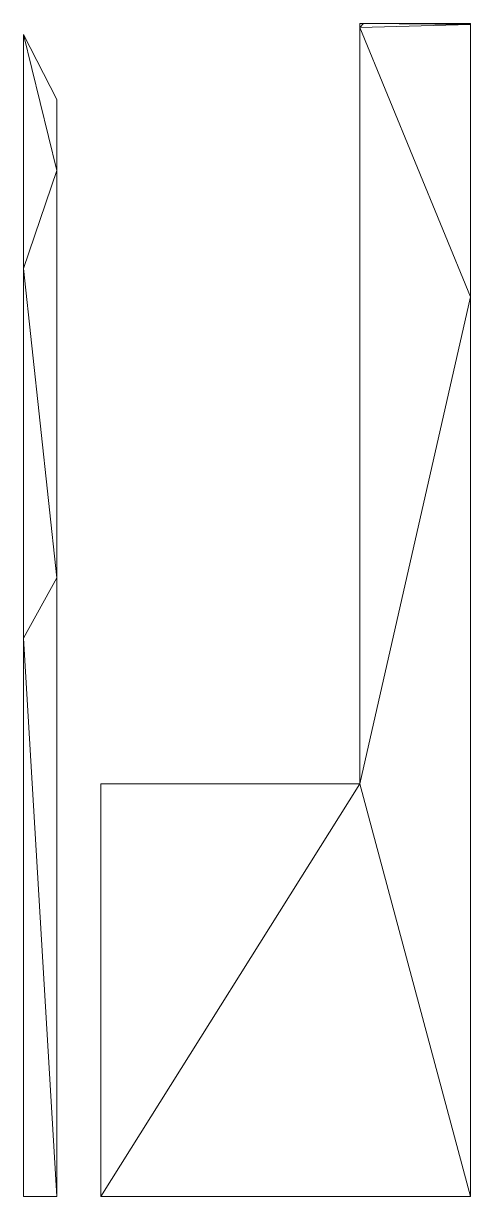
# Model space of a CAD drawing. Header units: inches. Extents: x 919 to 1405, y -1336 to -62.
import ezdxf

# ---------------------------------------------------------------- set-up
doc = ezdxf.new("R2010")
doc.units = ezdxf.units.IN
doc.header["$MEASUREMENT"] = 0
doc.layers.add('C-TOPO', color=7, linetype='Continuous', lineweight=9)

msp = doc.modelspace()

# ---------------------------------------------------------------- meshes
at = {"layer": 'C-TOPO'}
mesh = msp.add_polyface(dxfattribs=at)
corners = [(955.3, -1336.4, -18.2), (955.3, -664.3, -21.2), (955.3, -221.5, -23.3), (955.3, -144.4, -23.6), (919.3, -73.8, -24), (919.3, -328, -22.8), (919.3, -729.6, -20.9), (919.3, -1336.4, -18.2), (1284.6, -887.8, -20.3), (1003.3, -887.8, -20.2), (1003.3, -1336.4, -18.2), (1404.6, -1336.4, -18.2), (1404.6, -359, -22.7), (1404.6, -63, -24), (1404.6, -61.8, -24), (1288.5, -61.8, -24), (1284.6, -61.8, -24), (1284.6, -66.3, -24)]
mesh.append_faces([[corners[k] for k in face] for face in [(6, 7, 0), (6, 0, 1), (4, 5, 2), (2, 3, 4), (1, 2, 5), (5, 6, 1), (17, 8, 12), (9, 10, 8), (11, 12, 8), (10, 11, 8), (16, 17, 15), (15, 13, 14), (13, 15, 17), (17, 12, 13)]])

doc.saveas('drawing.dxf')
